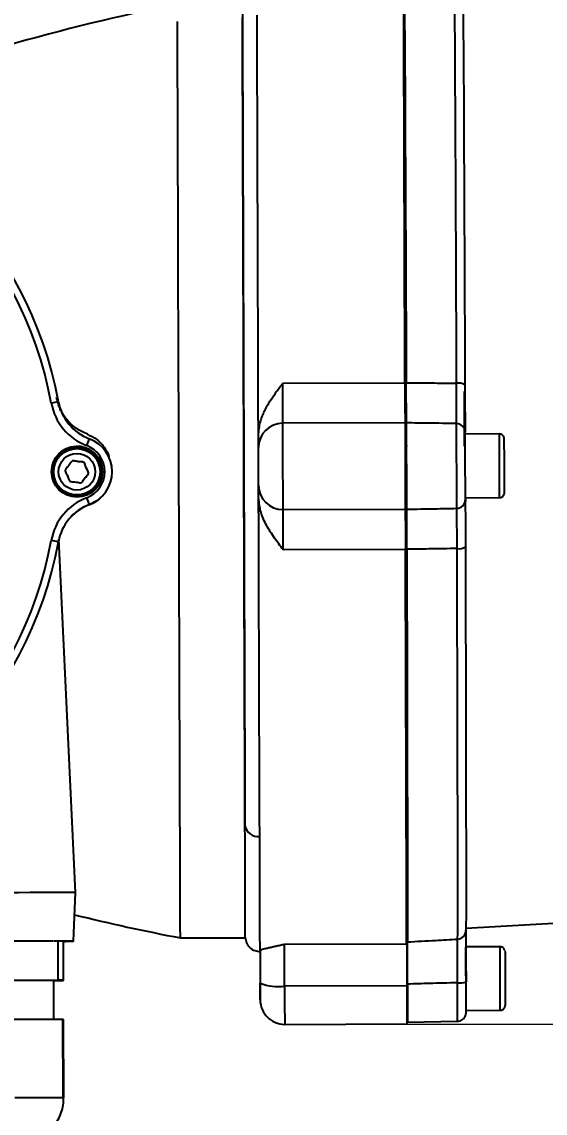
# Model space of a CAD drawing. Header units: millimetres. Extents: x 2312 to 3992, y 755 to 1943.
# Drawn here: x 3524.2 to 3631.3, y 1554.6 to 1777.8 of the extents above; entities that cross this region are included whole.
import ezdxf

# ---------------------------------------------------------------- set-up
doc = ezdxf.new("R2010")
doc.units = ezdxf.units.MM
doc.layers.add('标注', color=3, linetype='Continuous', lineweight=13)
doc.styles.add('SLDTEXTSTYLE1', font='txt.shx', dxfattribs={"width": 0.7, "bigfont": 'gbcbig.shx'})
doc.dimstyles.new('SLDDIMSTYLE12$0', dxfattribs={"dimtxt": 12, "dimasz": 10, "dimexe": 0, "dimexo": 0.0625, "dimgap": 0.875, "dimtad": 1, "dimdec": 1, "dimlfac": 1.8, "dimrnd": 1e-09, "dimzin": 12, "dimdsep": 46, "dimtxsty": 'SLDTEXTSTYLE1', "dimcen": 0.09, "dimdle": 8.16, "dimclrd": 3, "dimclre": 3, "dimadec": 0, "dimazin": 3, "dimtfac": 1, "dimtdec": 1, "dimtofl": 0, "dimtmove": 0, "dimatfit": 3, "dimfxl": 0, "dimfrac": 2, "dimtolj": 1, "dimlwd": 5, "dimlwe": 5, "dimarcsym": 0})

# ---------------------------------------------------------------- blocks, each defined once
blk = doc.blocks.new('*D46')
at = {"layer": 'Defpoints', "color": 0, "transparency": 16777216}
for p in [(3612.59, 1800.81), (3602.97, 1572.78), (3804.4, 1572.78)]:
    blk.add_point(p, dxfattribs=at)
at = {"layer": '标注', "color": 3, "lineweight": 5, "transparency": 16777216}
blk.add_line((3612.66, 1800.81), (3804.4, 1800.81), dxfattribs=at)
at = {"layer": '标注', "color": 3, "linetype": 'Continuous', "lineweight": 5, "transparency": 16777216}
for p, q in [((3804.4, 1790.81), (3804.4, 1582.78)), ((3603.03, 1572.78), (3804.4, 1572.78))]:
    blk.add_line(p, q, dxfattribs=at)
at = {"layer": '标注', "color": 3, "transparency": 16777216}
for points in [[(3802.73, 1790.81), (3806.07, 1790.81), (3804.4, 1800.81)], [(3802.73, 1582.78), (3806.07, 1582.78), (3804.4, 1572.78)]]:
    blk.add_solid(points, dxfattribs=at)
at = {"layer": '标注', "color": 0, "transparency": 16777216, "insert": (3798.52, 1686.8), "char_height": 10, "attachment_point": 5, "rotation": 90, "style": 'SLDTEXTSTYLE1'}
blk.add_mtext('\\A1;230', dxfattribs=at)

msp = doc.modelspace()

# ---------------------------------------------------------------- linework, layer by layer
at = {"color": 7, "linetype": 'Continuous', "lineweight": 25}
for p, q in [((3577.558, 1703.871), (3602.558, 1703.95)), ((3614.753, 1690.972), (3614.718, 1702.206)), ((3602.584, 1695.765), (3577.584, 1695.687)), ((3621.88, 1693.494), (3614.884, 1693.472)), ((3602.891, 1690.934), (3602.599, 1690.933)), ((3533.664, 1686.864), (3533.33, 1686.488)), ((3533.668, 1686.861), (3533.671, 1686.865)), ((3537.234, 1684.659), (3537.231, 1684.655)), ((3537.512, 1684.985), (3537.273, 1684.625)), ((3602.624, 1682.933), (3602.916, 1682.934)), ((3540.774, 1680.911), (3540.797, 1680.937)), ((3538.001, 1679.04), (3537.978, 1679.014)), ((3614.925, 1680.472), (3621.921, 1680.494)), ((3577.639, 1678.028), (3602.639, 1678.107)), ((3535.17, 1599.757), (3531.788, 1671.991)), ((3602.665, 1669.89), (3577.665, 1669.811)), ((3615.05, 1592.445), (3766.246, 1600.846)), ((3534.765, 1589.756), (3535.17, 1599.757)), ((3530.657, 1589.767), (3513.76, 1589.732)), ((3531.614, 1589.769), (3530.777, 1589.767)), ((3531.639, 1581.769), (3531.614, 1589.769)), ((3532.712, 1581.768), (3532.687, 1589.768)), ((3556.62, 1590.43), (3569.915, 1590.472)), ((3577.919, 1589.166), (3602.919, 1589.245)), ((3622.029, 1588.629), (3615.029, 1588.607)), ((3603.04, 1586.069), (3602.929, 1586.068)), ((3531.639, 1581.769), (3513.785, 1581.732)), ((3530.737, 1573.767), (3530.712, 1581.743)), ((3530.712, 1581.719), (3531.639, 1581.723)), ((3532.712, 1581.73), (3532.712, 1581.768)), ((3602.946, 1580.635), (3577.946, 1580.557)), ((3602.954, 1578.068), (3603.065, 1578.069)), ((3532.573, 1573.77), (3512.901, 1573.73)), ((3532.624, 1557.771), (3532.573, 1573.77)), ((3532.787, 1557.771), (3532.737, 1573.77)), ((3615.074, 1575.607), (3622.07, 1575.629)), ((3577.97, 1572.759), (3602.97, 1572.837)), ((3603.078, 1573.178), (3613.309, 1573.389)), ((3532.624, 1557.771), (3522.787, 1557.75)), ((3532.787, 1557.749), (3532.787, 1557.771))]:
    msp.add_line(p, q, dxfattribs=at)
at = {"color": 7, "linetype": 'Continuous', "lineweight": 25, "flags": 128}
for points in [[(3602.443, 1784.466), (3602.457, 1783.233), (3602.472, 1781.641), (3602.488, 1779.693), (3602.505, 1777.399), (3602.523, 1774.766), (3602.541, 1771.804), (3602.56, 1768.525), (3602.58, 1764.94), (3602.6, 1761.063), (3602.621, 1756.909), (3602.642, 1752.493), (3602.663, 1747.832), (3602.685, 1742.943), (3602.706, 1737.845), (3602.728, 1732.556), (3602.75, 1727.097), (3602.771, 1721.488), (3602.793, 1715.749), (3602.814, 1709.903), (3602.834, 1703.972)], [(3613.128, 1703.883), (3613.107, 1709.786), (3613.086, 1715.603), (3613.065, 1721.313), (3613.044, 1726.895), (3613.022, 1732.327), (3613, 1737.59), (3612.979, 1742.664), (3612.958, 1747.528), (3612.936, 1752.167), (3612.915, 1756.561), (3612.895, 1760.694), (3612.875, 1764.551), (3612.855, 1768.118), (3612.836, 1771.38), (3612.818, 1774.327), (3612.8, 1776.946), (3612.784, 1779.228), (3612.768, 1781.164), (3612.753, 1782.747), (3612.739, 1783.972)], [(3614.45, 1782.207), (3614.463, 1781.005), (3614.478, 1779.45), (3614.494, 1777.549), (3614.51, 1775.309), (3614.527, 1772.738), (3614.545, 1769.845), (3614.564, 1766.642), (3614.583, 1763.141), (3614.603, 1759.354), (3614.623, 1755.296), (3614.644, 1750.983), (3614.664, 1746.429), (3614.685, 1741.653), (3614.707, 1736.673), (3614.728, 1731.506), (3614.749, 1726.173), (3614.77, 1720.693), (3614.791, 1715.087), (3614.811, 1709.376), (3614.832, 1703.582)], [(3572.591, 1693.278), (3572.573, 1699.191), (3572.554, 1705.058), (3572.536, 1710.86), (3572.518, 1716.574), (3572.5, 1722.18), (3572.483, 1727.658), (3572.466, 1732.989), (3572.45, 1738.152), (3572.434, 1743.131), (3572.419, 1747.905), (3572.405, 1752.46), (3572.391, 1756.777), (3572.379, 1760.841), (3572.367, 1764.639), (3572.356, 1768.156), (3572.345, 1771.379), (3572.336, 1774.297), (3572.328, 1776.899), (3572.321, 1779.176)], [(3556.62, 1590.43), (3556.62, 1590.43), (3556.62, 1590.619), (3556.618, 1591.162), (3556.615, 1592.057), (3556.611, 1593.302), (3556.606, 1594.891), (3556.6, 1596.819), (3556.593, 1599.078), (3556.585, 1601.66), (3556.576, 1604.556), (3556.566, 1607.754), (3556.555, 1611.243), (3556.543, 1615.01), (3556.53, 1619.041), (3556.517, 1623.32), (3556.503, 1627.833), (3556.488, 1632.561), (3556.472, 1637.488), (3556.456, 1642.594), (3556.44, 1647.863), (3556.423, 1653.272), (3556.405, 1658.803), (3556.388, 1664.435), (3556.37, 1670.147), (3556.352, 1675.917), (3556.333, 1681.725), (3556.315, 1687.548), (3556.297, 1693.365), (3556.278, 1699.154), (3556.26, 1704.895), (3556.242, 1710.564), (3556.225, 1716.142), (3556.208, 1721.607), (3556.191, 1726.94), (3556.175, 1732.12), (3556.159, 1737.128), (3556.144, 1741.945), (3556.129, 1746.554), (3556.115, 1750.938), (3556.102, 1755.079), (3556.09, 1758.964), (3556.079, 1762.576), (3556.068, 1765.903), (3556.059, 1768.933), (3556.05, 1771.654), (3556.042, 1774.056), (3556.036, 1776.13), (3556.03, 1777.869)], [(3569.843, 1613.444), (3569.83, 1617.358), (3569.817, 1621.526), (3569.803, 1625.932), (3569.789, 1630.561), (3569.774, 1635.395), (3569.758, 1640.417), (3569.741, 1645.607), (3569.725, 1650.947), (3569.707, 1656.416), (3569.69, 1661.995), (3569.672, 1667.663), (3569.654, 1673.398), (3569.636, 1679.18), (3569.617, 1684.987), (3569.599, 1690.798), (3569.581, 1696.59), (3569.563, 1702.344), (3569.545, 1708.036), (3569.527, 1713.647), (3569.51, 1719.155), (3569.493, 1724.54), (3569.476, 1729.782), (3569.46, 1734.862), (3569.445, 1739.761), (3569.43, 1744.46), (3569.416, 1748.942), (3569.403, 1753.192), (3569.39, 1757.192), (3569.378, 1760.928), (3569.367, 1764.386), (3569.357, 1767.554), (3569.348, 1770.419), (3569.34, 1772.972), (3569.333, 1775.202), (3569.327, 1777.101), (3569.322, 1778.663)], [(3577.584, 1695.687), (3577.583, 1696.008), (3577.581, 1696.571), (3577.579, 1697.363), (3577.575, 1698.362), (3577.572, 1699.544), (3577.567, 1700.879), (3577.563, 1702.334), (3577.558, 1703.871)], [(3577.639, 1678.028), (3577.638, 1678.448), (3577.636, 1679.225), (3577.632, 1680.326), (3577.628, 1681.704), (3577.623, 1683.3), (3577.617, 1685.048), (3577.612, 1686.872), (3577.606, 1688.696), (3577.6, 1690.441), (3577.595, 1692.034), (3577.591, 1693.408), (3577.588, 1694.503), (3577.585, 1695.273), (3577.584, 1695.687)], [(3572.632, 1680.378), (3572.627, 1681.989), (3572.622, 1683.601), (3572.617, 1685.215), (3572.612, 1686.828), (3572.607, 1688.442), (3572.602, 1690.055), (3572.596, 1691.667), (3572.591, 1693.278)], [(3602.914, 1682.684), (3602.916, 1682.872), (3602.916, 1683.42), (3602.915, 1684.28), (3602.913, 1685.377), (3602.909, 1686.611), (3602.905, 1687.875), (3602.901, 1689.055), (3602.896, 1690.046), (3602.892, 1690.761), (3602.889, 1691.136), (3602.887, 1691.138), (3602.886, 1690.934)], [(3602.911, 1682.934), (3602.912, 1682.875), (3602.914, 1682.684)], [(3540.774, 1680.911), (3539.521, 1679.819), (3537.978, 1679.014)], [(3572.85, 1611.166), (3572.837, 1615.268), (3572.823, 1619.643), (3572.809, 1624.274), (3572.793, 1629.143), (3572.777, 1634.232), (3572.761, 1639.521), (3572.743, 1644.99), (3572.726, 1650.619), (3572.708, 1656.384), (3572.689, 1662.266), (3572.67, 1668.241), (3572.651, 1674.286), (3572.632, 1680.378)], [(3577.665, 1669.811), (3577.66, 1671.35), (3577.656, 1672.807), (3577.652, 1674.145), (3577.648, 1675.331), (3577.645, 1676.335), (3577.642, 1677.132), (3577.64, 1677.701), (3577.639, 1678.028)], [(3602.919, 1589.245), (3602.915, 1590.482), (3602.91, 1592.079), (3602.904, 1594.032), (3602.897, 1596.332), (3602.888, 1598.971), (3602.879, 1601.94), (3602.869, 1605.226), (3602.857, 1608.818), (3602.845, 1612.703), (3602.832, 1616.865), (3602.818, 1621.289), (3602.803, 1625.959), (3602.788, 1630.857), (3602.772, 1635.964), (3602.755, 1641.262), (3602.738, 1646.73), (3602.72, 1652.348), (3602.702, 1658.095), (3602.684, 1663.95), (3602.665, 1669.89)], [(3602.941, 1669.916), (3602.958, 1663.988), (3602.974, 1658.146), (3602.988, 1652.413), (3603.002, 1646.809), (3603.015, 1641.357), (3603.026, 1636.075), (3603.036, 1630.985), (3603.046, 1626.106), (3603.054, 1621.454), (3603.06, 1617.049), (3603.066, 1612.906), (3603.07, 1609.041), (3603.073, 1605.469), (3603.074, 1602.203), (3603.074, 1599.254), (3603.073, 1596.635), (3603.071, 1594.355), (3603.067, 1592.422), (3603.062, 1590.844), (3603.056, 1589.627)], [(3613.348, 1590.186), (3613.354, 1591.396), (3613.359, 1592.964), (3613.363, 1594.886), (3613.365, 1597.154), (3613.367, 1599.759), (3613.366, 1602.692), (3613.365, 1605.942), (3613.362, 1609.496), (3613.358, 1613.341), (3613.353, 1617.463), (3613.346, 1621.847), (3613.338, 1626.475), (3613.329, 1631.331), (3613.318, 1636.396), (3613.307, 1641.651), (3613.294, 1647.077), (3613.281, 1652.653), (3613.266, 1658.359), (3613.251, 1664.172), (3613.234, 1670.071)], [(3614.936, 1670.387), (3614.952, 1664.596), (3614.967, 1658.889), (3614.982, 1653.288), (3614.995, 1647.814), (3615.007, 1642.487), (3615.019, 1637.328), (3615.029, 1632.356), (3615.038, 1627.588), (3615.046, 1623.045), (3615.052, 1618.741), (3615.057, 1614.695), (3615.062, 1610.919), (3615.064, 1607.43), (3615.066, 1604.24), (3615.066, 1601.36), (3615.065, 1598.803), (3615.062, 1596.577), (3615.059, 1594.69), (3615.054, 1593.15), (3615.047, 1591.963)], [(3491.743, 1599.632), (3492.711, 1599.64), (3494.004, 1599.649), (3495.603, 1599.658), (3497.482, 1599.668), (3499.609, 1599.678), (3501.952, 1599.689), (3504.473, 1599.699), (3507.131, 1599.709), (3509.883, 1599.719), (3512.685, 1599.728), (3515.492, 1599.737), (3518.259, 1599.744), (3520.942, 1599.751), (3523.497, 1599.757), (3525.883, 1599.762), (3528.062, 1599.765), (3529.999, 1599.768), (3531.663, 1599.769), (3533.027, 1599.768), (3534.069, 1599.767), (3534.773, 1599.764), (3535.126, 1599.76), (3535.17, 1599.757)], [(3577.946, 1580.557), (3577.941, 1582.112), (3577.936, 1583.597), (3577.932, 1584.974), (3577.928, 1586.208), (3577.925, 1587.269), (3577.922, 1588.129), (3577.92, 1588.767), (3577.919, 1589.166)], [(3572.924, 1587.643), (3572.924, 1587.643), (3572.924, 1587.659), (3572.923, 1587.702), (3572.923, 1587.77), (3572.923, 1587.865)], [(3615.07, 1575.607), (3615.072, 1575.777), (3615.073, 1576.289), (3615.073, 1577.114), (3615.071, 1578.209), (3615.068, 1579.513), (3615.065, 1580.958), (3615.06, 1582.464), (3615.055, 1583.951), (3615.049, 1585.339), (3615.044, 1586.552), (3615.039, 1587.526), (3615.035, 1588.208), (3615.031, 1588.56), (3615.028, 1588.565), (3615.027, 1588.221), (3615.027, 1587.548), (3615.028, 1586.582), (3615.028, 1586.349)], [(3623.032, 1587.631), (3623.033, 1587.632), (3623.036, 1587.44), (3623.04, 1586.886), (3623.044, 1586.009), (3623.049, 1584.867), (3623.055, 1583.539), (3623.059, 1582.114), (3623.064, 1580.692), (3623.067, 1579.367), (3623.069, 1578.23), (3623.07, 1577.36), (3623.069, 1576.815), (3623.067, 1576.636)], [(3603.063, 1577.819), (3603.065, 1578.006), (3603.065, 1578.554), (3603.064, 1579.415), (3603.062, 1580.511), (3603.058, 1581.746), (3603.054, 1583.009), (3603.05, 1584.189), (3603.045, 1585.181), (3603.041, 1585.896), (3603.038, 1586.271), (3603.036, 1586.272), (3603.035, 1586.069)], [(3577.946, 1580.557), (3577.952, 1578.77), (3577.957, 1577.106), (3577.961, 1575.636), (3577.965, 1574.421), (3577.968, 1573.513), (3577.97, 1572.951), (3577.97, 1572.759), (3577.97, 1572.759)], [(3603.069, 1580.987), (3603.073, 1579.195), (3603.077, 1577.526), (3603.08, 1576.051), (3603.082, 1574.834), (3603.082, 1573.926), (3603.08, 1573.366), (3603.078, 1573.178), (3603.074, 1573.371), (3603.069, 1573.935), (3603.064, 1574.847), (3603.058, 1576.068), (3603.051, 1577.546), (3603.049, 1578.069)], [(3603.06, 1578.069), (3603.061, 1578.009), (3603.063, 1577.819)], [(3532.737, 1573.77), (3532.717, 1573.77), (3532.697, 1573.77), (3532.676, 1573.77), (3532.656, 1573.77), (3532.635, 1573.77), (3532.615, 1573.77), (3532.594, 1573.77), (3532.573, 1573.77)], [(3532.787, 1557.771), (3532.767, 1557.771), (3532.747, 1557.771), (3532.726, 1557.771), (3532.706, 1557.771), (3532.686, 1557.771), (3532.665, 1557.771), (3532.644, 1557.771), (3532.624, 1557.771)]]:
    msp.add_lwpolyline(points, dxfattribs=at)
at = {"color": 7, "linetype": 'Continuous', "lineweight": 25}
for centre, radius in [((3535.472, 1685.783), 5.2), ((3535.446, 1685.754), 5), ((3535.451, 1685.76), 4.739), ((3535.453, 1685.762), 3.742)]:
    msp.add_circle(centre, radius, dxfattribs=at)
for centre, radius, start, end in [((3637.11, 1372.615), 416.745, 101.22027, 111.15509), ((3452.969, 1685.78), 80, 10.30621, 79.69381), ((3452.972, 1685.783), 78.5, 10.30621, 79.69381), ((3613.534, 1701.213), 2.701, 61.29136, 98.64725), ((3573.605, 1463.253), 240.522, 100.03886, 100.39546), ((3541.52, 1701.884), 11.5, 190.30623, 249.41324), ((3541.517, 1701.882), 10, 190.30623, 249.41324), ((3577.58, 1690.706), 4.981, 89.95996, 179.95822), ((1264.374, 1679.584), 2338.557, 359.963814, 0.396284), ((1408.774, 1680.038), 2204.388, 359.954608, 0.40549), ((3613.085, 1693.844), 1.795, 0.29599, 89.31394), ((3167.835, 1830.36), 394.997, 339.35888, 339.57594), ((3535.469, 1685.78), 7.2, 290.58678, 69.4134), ((1822.745, 1681.34), 1792.179, 359.96004, 0.400058), ((2851.095, 1686.489), 770.817, 0.036022, 0.520696), ((1897.628, 1682.222), 1725.289, 0.158018, 0.319112), ((3535.463, 1685.773), 5.2, 317.72621, 137.72594), ((3535.472, 1685.783), 5.7, 290.58679, 69.4134), ((2574.366, 1682.246), 1047.557, 359.904172, 0.258571), ((2223.837, 1681.687), 1399.083, 0.006511, 0.216759), ((3577.603, 1683.008), 4.98, 180.41624, 270.41429), ((3541.52, 1669.681), 11.5, 110.58662, 169.69398), ((3541.517, 1669.678), 10, 110.58662, 169.69398), ((3541.494, 1669.653), 10, 110.58662, 137.72607), ((3382.042, 1621.664), 166.178, 20.19819, 20.71597), ((3613.128, 1680.087), 1.796, 271.05348, 0.07083), ((3452.972, 1685.783), 78.5, 280.30599, 349.69399), ((3499.675, 1501.746), 172.713, 79.32137, 79.81831), ((3452.97, 1685.78), 80, 280.30599, 349.69399), ((3613.623, 1672.712), 2.67, 261.62126, 299.45617), ((3572.527, 1613.864), 2.717, 188.90039, 276.81746), ((3635.136, 1999.712), 416.745, 256.09466, 259.14045), ((3613.263, 1591.969), 1.785, 272.72918, 359.80341), ((3531.991, 96.091), 1493.678, 89.973304, 90.014472), ((2244.153, 1577.799), 1377.919, 359.909741, 0.450299), ((2766.417, 1579.44), 848.646, 359.909962, 0.450078), ((3524.539, -646.107), 2227.858, 89.841239, 90.304162), ((3532.016, 88.091), 1493.678, 89.973304, 90.014472), ((3522.612, 3075.419), 1493.723, 270.346246, 270.387413), ((3576.682, 1591.114), 10.632, 249.41724, 276.8281), ((3613.717, 1586.005), 4.75, 264.94464, 286.46769), ((2336.241, 1575.73), 1277.07, 359.894967, 0.24873), ((2169.578, 1575.961), 1445.496, 359.981236, 0.217594), ((3577.955, 1577.759), 5, 180.18036, 270.18036), ((3527.68, 553.541), 1004.221, 89.708612, 90.279164)]:
    msp.add_arc(centre, radius, start, end, dxfattribs=at)
for points in [[(3602.558, 1703.95), (3602.548, 1707.25), (3602.527, 1713.85), (3602.497, 1723.421), (3602.468, 1732.622), (3602.44, 1741.342), (3602.415, 1749.495), (3602.391, 1756.993), (3602.37, 1763.761), (3602.351, 1769.725), (3602.335, 1774.83), (3602.322, 1778.998), (3602.311, 1782.279), (3602.307, 1783.621), (3602.305, 1784.292)], [(3602.558, 1703.95), (3602.561, 1702.922), (3602.568, 1700.867), (3602.576, 1698.332), (3602.582, 1696.451), (3602.583, 1695.994), (3602.584, 1695.765)], [(3537.623, 1693.438), (3536.839, 1693.798), (3535.271, 1694.518), (3533.379, 1696.314), (3531.935, 1698.488), (3531.496, 1700.156), (3531.276, 1700.99)], [(3602.584, 1695.765), (3602.585, 1695.521), (3602.586, 1695.031), (3602.593, 1692.947), (3602.601, 1690.168), (3602.611, 1686.951), (3602.622, 1683.732), (3602.63, 1680.947), (3602.637, 1678.853), (3602.639, 1678.355), (3602.639, 1678.107)], [(3572.599, 1690.709), (3572.599, 1690.934), (3572.597, 1691.383), (3572.593, 1692.646), (3572.591, 1693.278)], [(3572.632, 1680.378), (3572.63, 1681.013), (3572.626, 1682.284), (3572.625, 1682.742), (3572.624, 1682.971)], [(3602.639, 1678.107), (3602.64, 1677.874), (3602.641, 1677.41), (3602.647, 1675.519), (3602.655, 1672.976), (3602.662, 1670.919), (3602.665, 1669.89)], [(3602.919, 1589.245), (3602.92, 1588.964), (3602.921, 1588.403), (3602.928, 1586.391), (3602.936, 1583.757), (3602.943, 1581.676), (3602.946, 1580.635)], [(3572.923, 1587.865), (3572.926, 1586.826), (3572.933, 1584.747), (3572.94, 1582.356), (3572.944, 1581.16)], [(3572.923, 1587.841), (3572.926, 1586.804), (3572.933, 1584.73), (3572.94, 1582.34), (3572.944, 1581.146)]]:
    msp.add_open_spline(points, degree=3, dxfattribs=at)
for points, knots in [([(3569.31, 1782.632), (3569.31, 1782.55), (3569.311, 1782.385), (3569.315, 1780.951), (3569.323, 1778.602), (3569.333, 1775.232), (3569.347, 1770.87), (3569.364, 1765.57), (3569.383, 1759.409), (3569.405, 1752.482), (3569.429, 1744.935), (3569.454, 1736.907), (3569.48, 1728.536), (3569.508, 1719.859), (3569.536, 1710.866), (3569.565, 1701.529), (3569.596, 1691.854), (3569.627, 1681.97), (3569.658, 1672.015), (3569.689, 1662.18), (3569.719, 1652.611), (3569.748, 1643.452), (3569.775, 1634.859), (3569.8, 1626.951), (3569.823, 1619.739), (3569.836, 1615.529), (3569.843, 1613.444)], [0, 0, 0, 0, 0.03995482, 0.08064697, 0.12202754, 0.16441326, 0.2070901, 0.25, 0.29290784, 0.33558471, 0.37797245, 0.41935105, 0.4600437, 0.5, 0.53995431, 0.58064697, 0.62202754, 0.66441326, 0.7070901, 0.75, 0.79290784, 0.83558471, 0.87797245, 0.91935105, 0.9600442, 1, 1, 1, 1]), ([(3572.591, 1693.278), (3572.673, 1694.199), (3572.786, 1695.458), (3573.316, 1696.983), (3573.728, 1697.967), (3574.344, 1699.186), (3575.184, 1700.575), (3576.314, 1702.204), (3577.119, 1703.283), (3577.558, 1703.871)], [0, 0, 0, 0, 0.2309075, 0.3156551, 0.4051151, 0.4997308, 0.6595094, 0.8142552, 1, 1, 1, 1]), ([(3602.875, 1695.759), (3602.873, 1695.986), (3602.868, 1696.441), (3602.857, 1698.323), (3602.846, 1700.871), (3602.838, 1702.937), (3602.834, 1703.972)], [0, 0, 0, 0, 0.2500652, 0.4994456, 0.7493864, 1, 1, 1, 1]), ([(3602.834, 1703.972), (3604.756, 1703.956), (3608.187, 1703.928), (3611.618, 1703.897), (3613.128, 1703.883)], [0, 0, 0, 0, 0.56, 1, 1, 1, 1]), ([(3613.106, 1695.639), (3613.113, 1695.845), (3613.127, 1696.257), (3613.137, 1698.134), (3613.139, 1700.718), (3613.132, 1702.828), (3613.128, 1703.883)], [0, 0, 0, 0, 0.24985559, 0.49966981, 0.74971105, 1, 1, 1, 1]), ([(3614.832, 1703.582), (3614.835, 1702.648), (3614.842, 1700.783), (3614.852, 1698.299), (3614.863, 1696.134), (3614.873, 1694.455), (3614.878, 1694.054), (3614.88, 1693.853)], [0, 0, 0, 0, 0.1872812, 0.3736777, 0.5607984, 0.7799545, 1, 1, 1, 1]), ([(3613.106, 1695.639), (3611.197, 1695.662), (3607.786, 1695.703), (3604.376, 1695.742), (3602.875, 1695.759)], [0, 0, 0, 0, 0.56, 1, 1, 1, 1]), ([(3537.623, 1693.438), (3538.285, 1693.125), (3539.611, 1692.5), (3541.06, 1690.854), (3541.875, 1689.544), (3541.988, 1688.796), (3541.992, 1688.765)], [0, 0, 0, 0, 0.32853232, 0.65706464, 0.98559696, 1, 1, 1, 1]), ([(3622.89, 1691.829), (3622.89, 1691.838), (3622.889, 1692.102), (3622.887, 1692.297), (3622.885, 1692.457), (3622.884, 1692.503), (3622.883, 1692.53), (3622.882, 1692.559), (3622.879, 1692.596), (3622.867, 1692.687), (3622.824, 1692.859), (3622.705, 1693.089), (3622.487, 1693.312), (3622.199, 1693.469), (3621.984, 1693.48), (3621.883, 1693.485)], [0, 0, 0, 0, 0.0123078, 0.3316854, 0.4924305, 0.5758181, 0.6127656, 0.630515, 0.6433524, 0.6588883, 0.7041664, 0.7693524, 0.8453876, 0.9275678, 1, 1, 1, 1]), ([(3572.624, 1682.971), (3572.624, 1683.075), (3572.623, 1683.29), (3572.62, 1684.212), (3572.616, 1685.453), (3572.612, 1686.847), (3572.607, 1688.24), (3572.603, 1689.478), (3572.6, 1690.396), (3572.6, 1690.607), (3572.599, 1690.709)], [0, 0, 0, 0, 0.1208327, 0.25, 0.3791673, 0.5, 0.6208327, 0.75, 0.8791673, 1, 1, 1, 1]), ([(3533.808, 1687.026), (3533.962, 1687.31), (3534.146, 1687.65), (3534.474, 1687.96), (3534.733, 1688.041), (3535.309, 1687.912), (3535.949, 1687.779), (3536.571, 1687.796), (3536.905, 1687.708), (3537.077, 1687.473), (3537.188, 1687.163), (3537.31, 1686.623), (3537.609, 1686.106), (3537.84, 1685.652), (3537.828, 1685.381), (3537.617, 1684.982), (3537.021, 1684.556), (3536.763, 1683.871), (3536.431, 1683.564), (3536.173, 1683.482), (3535.596, 1683.612), (3534.956, 1683.744), (3534.335, 1683.727), (3534, 1683.815), (3533.829, 1684.05), (3533.718, 1684.361), (3533.596, 1684.901), (3533.296, 1685.418), (3533.065, 1685.872), (3533.077, 1686.143), (3533.292, 1686.539), (3533.573, 1686.805), (3533.808, 1687.026)], [0, 0, 0, 0, 0.0662649, 0.0793317, 0.0917493, 0.1205736, 0.1985399, 0.2267612, 0.2498448, 0.2658901, 0.2845053, 0.318085, 0.3794264, 0.4082507, 0.4206683, 0.4337351, 0.5, 0.5662649, 0.5793317, 0.5917493, 0.6205736, 0.6985399, 0.7267612, 0.7498448, 0.7658901, 0.7845053, 0.818085, 0.8794264, 0.9082507, 0.9206683, 0.9337351, 1, 1, 1, 1]), ([(3537.568, 1685.028), (3537.627, 1685.086), (3537.73, 1685.189), (3537.824, 1685.378), (3537.838, 1685.648), (3537.563, 1686.173), (3537.271, 1686.756), (3537.128, 1687.362), (3536.957, 1687.662), (3536.686, 1687.767), (3536.357, 1687.795), (3535.804, 1687.774), (3535.229, 1687.929), (3534.727, 1688.039), (3534.474, 1687.953), (3534.37, 1687.876), (3534.335, 1687.823), (3534.335, 1687.823)], [0, 0, 0, 0, 0.04429333, 0.07827029, 0.11055916, 0.1855092, 0.38824072, 0.46162299, 0.52164604, 0.56336762, 0.6117717, 0.69908709, 0.8585898, 0.93353984, 0.96582871, 0.99980567, 1, 1, 1, 1]), ([(3536.564, 1683.693), (3536.726, 1683.971), (3536.924, 1684.31), (3537.187, 1684.599), (3537.235, 1684.652)], [0, 0, 0, 0, 0.81947116, 1, 1, 1, 1]), ([(3621.926, 1680.509), (3622.007, 1680.509), (3622.194, 1680.51), (3622.448, 1680.632), (3622.654, 1680.803), (3622.786, 1680.983), (3622.862, 1681.15), (3622.898, 1681.282), (3622.911, 1681.372), (3622.915, 1681.416), (3622.917, 1681.442), (3622.918, 1681.465), (3622.919, 1681.499), (3622.92, 1681.562), (3622.92, 1681.734), (3622.92, 1681.854)], [0, 0, 0, 0, 0.0709183, 0.1654865, 0.2428261, 0.308233, 0.3625455, 0.4051173, 0.4307884, 0.4454799, 0.4584689, 0.4776437, 0.5178876, 0.6635314, 1, 1, 1, 1]), ([(3577.665, 1669.811), (3577.367, 1670.206), (3576.769, 1670.995), (3575.876, 1672.22), (3575.046, 1673.455), (3574.271, 1674.75), (3573.625, 1676.058), (3572.889, 1677.91), (3572.736, 1679.383), (3572.632, 1680.378)], [0, 0, 0, 0, 0.1251411, 0.2502768, 0.3829569, 0.5005777, 0.6305839, 0.7503305, 1, 1, 1, 1]), ([(3614.924, 1680.09), (3614.922, 1679.933), (3614.92, 1679.62), (3614.92, 1678.302), (3614.922, 1676.337), (3614.927, 1673.67), (3614.933, 1671.483), (3614.936, 1670.387)], [0, 0, 0, 0, 0.1872716, 0.3736538, 0.5608014, 0.7799695, 1, 1, 1, 1]), ([(3602.941, 1669.916), (3602.939, 1670.948), (3602.933, 1673.009), (3602.929, 1675.551), (3602.927, 1677.429), (3602.929, 1677.881), (3602.931, 1678.107)], [0, 0, 0, 0, 0.2500466, 0.4994486, 0.7493959, 1, 1, 1, 1]), ([(3602.931, 1678.107), (3604.84, 1678.141), (3608.25, 1678.202), (3611.66, 1678.264), (3613.161, 1678.292)], [0, 0, 0, 0, 0.56, 1, 1, 1, 1]), ([(3613.234, 1670.071), (3613.231, 1671.123), (3613.225, 1673.228), (3613.207, 1675.806), (3613.185, 1677.681), (3613.169, 1678.088), (3613.161, 1678.292)], [0, 0, 0, 0, 0.24974351, 0.4995348, 0.74962295, 1, 1, 1, 1]), ([(3613.234, 1670.071), (3611.313, 1670.041), (3607.882, 1669.988), (3604.451, 1669.938), (3602.941, 1669.916)], [0, 0, 0, 0, 0.56, 1, 1, 1, 1]), ([(3569.915, 1590.476), (3569.915, 1590.475), (3569.915, 1590.423), (3569.914, 1590.632), (3569.913, 1591.182), (3569.909, 1592.149), (3569.905, 1593.491), (3569.899, 1595.394), (3569.891, 1597.983), (3569.88, 1601.422), (3569.868, 1605.509), (3569.855, 1609.583), (3569.846, 1612.383), (3569.843, 1613.444)], [0, 0, 0, 0, 0.0026523, 0.0914216, 0.1803675, 0.2693134, 0.3597118, 0.4501102, 0.5674593, 0.6848084, 0.8055667, 0.9263251, 1, 1, 1, 1]), ([(3572.919, 1587.645), (3572.919, 1587.644), (3572.919, 1587.637), (3572.919, 1587.657), (3572.92, 1587.693), (3572.919, 1587.758), (3572.919, 1587.846), (3572.919, 1587.959), (3572.919, 1588.096), (3572.918, 1588.5), (3572.916, 1589.416), (3572.911, 1591.285), (3572.903, 1594.052), (3572.89, 1598.18), (3572.872, 1603.97), (3572.857, 1608.767), (3572.85, 1611.166)], [0, 0, 0, 0, 0.0026187, 0.0249684, 0.0473181, 0.0696678, 0.0920175, 0.1143672, 0.1367169, 0.1590665, 0.2819526, 0.3916792, 0.5014056, 0.667604, 0.8338021, 1, 1, 1, 1]), ([(3615.047, 1591.963), (3615.047, 1591.731), (3615.045, 1591.269), (3615.045, 1589.747), (3615.048, 1587.602), (3615.054, 1584.791), (3615.061, 1582.566), (3615.064, 1581.451)], [0, 0, 0, 0, 0.1872812, 0.3736777, 0.5607984, 0.7799545, 1, 1, 1, 1]), ([(3530.657, 1589.767), (3529.938, 1589.766), (3528.357, 1589.765), (3525.173, 1589.76), (3521.403, 1589.752), (3517.946, 1589.743), (3515.771, 1589.736), (3515.015, 1589.734)], [0, 0, 0, 0, 0.19127152, 0.42023311, 0.64919471, 0.8781563, 1, 1, 1, 1]), ([(3532.687, 1589.732), (3532.832, 1589.733), (3533.667, 1589.739), (3534.442, 1589.747), (3534.926, 1589.756), (3534.442, 1589.763), (3533.667, 1589.766), (3532.832, 1589.766), (3532.687, 1589.766)], [0, 0, 0, 0, 0.0476972, 0.2738471, 0.499997, 0.7261468, 0.9522967, 1, 1, 1, 1]), ([(3569.913, 1590.498), (3569.97, 1590.134), (3570.089, 1589.376), (3570.794, 1588.416), (3571.788, 1587.76), (3572.553, 1587.681), (3572.921, 1587.643)], [0, 0, 0, 0, 0.2403735, 0.4995743, 0.7590162, 1, 1, 1, 1]), ([(3572.923, 1587.865), (3572.947, 1587.9), (3572.998, 1587.971), (3573.365, 1588.102), (3573.896, 1588.251), (3574.544, 1588.408), (3575.312, 1588.581), (3576.137, 1588.763), (3577.026, 1588.958), (3577.621, 1589.097), (3577.919, 1589.166)], [0, 0, 0, 0, 0.1208142, 0.2501571, 0.3699235, 0.4999796, 0.617279, 0.7495777, 0.8747893, 1, 1, 1, 1]), ([(3602.999, 1589.435), (3603.001, 1589.205), (3603.006, 1588.677), (3603.013, 1587.387), (3603.017, 1586.283), (3603.018, 1586.069)], [0, 0, 0, 0, 0.3848612, 0.8806821, 1, 1, 1, 1]), ([(3603.069, 1580.987), (3603.066, 1582.032), (3603.06, 1584.12), (3603.055, 1586.766), (3603.053, 1588.784), (3603.055, 1589.346), (3603.056, 1589.627)], [0, 0, 0, 0, 0.25006523, 0.49944561, 0.74938637, 1, 1, 1, 1]), ([(3603.056, 1589.627), (3604.977, 1589.732), (3608.407, 1589.918), (3611.838, 1590.104), (3613.348, 1590.186)], [0, 0, 0, 0, 0.56, 1, 1, 1, 1]), ([(3613.299, 1581.274), (3613.305, 1582.347), (3613.318, 1584.492), (3613.333, 1587.231), (3613.344, 1589.321), (3613.347, 1589.898), (3613.348, 1590.186)], [0, 0, 0, 0, 0.2498556, 0.4996698, 0.7497111, 1, 1, 1, 1]), ([(3622.999, 1587.862), (3622.985, 1587.919), (3622.951, 1588.05), (3622.819, 1588.267), (3622.593, 1588.478), (3622.306, 1588.616), (3622.111, 1588.614), (3622.032, 1588.613)], [0, 0, 0, 0, 0.13421453, 0.30685003, 0.56364685, 0.82456507, 1, 1, 1, 1]), ([(3572.955, 1577.743), (3572.955, 1577.79), (3572.954, 1577.888), (3572.952, 1578.66), (3572.948, 1579.795), (3572.945, 1580.715), (3572.944, 1581.16)], [0, 0, 0, 0, 0.2416654, 0.5, 0.7583346, 1, 1, 1, 1]), ([(3572.944, 1581.146), (3572.945, 1580.701), (3572.948, 1579.781), (3572.952, 1578.65), (3572.954, 1577.882), (3572.955, 1577.788), (3572.955, 1577.743)], [0, 0, 0, 0, 0.2416654, 0.5, 0.7583346, 1, 1, 1, 1]), ([(3602.946, 1580.635), (3602.949, 1579.588), (3602.956, 1577.494), (3602.964, 1574.903), (3602.969, 1573.322), (3602.971, 1572.648), (3602.97, 1572.839), (3602.97, 1572.84)], [0, 0, 0, 0, 0.2496788, 0.4993575, 0.7490363, 0.9987151, 1, 1, 1, 1]), ([(3613.299, 1581.274), (3611.389, 1581.221), (3607.979, 1581.126), (3604.569, 1581.029), (3603.069, 1580.987)], [0, 0, 0, 0, 0.56, 1, 1, 1, 1]), ([(3622.072, 1575.642), (3622.156, 1575.643), (3622.347, 1575.646), (3622.603, 1575.77), (3622.807, 1575.941), (3622.937, 1576.122), (3623.012, 1576.288), (3623.047, 1576.419), (3623.06, 1576.508), (3623.064, 1576.551), (3623.066, 1576.577), (3623.066, 1576.586), (3623.067, 1576.592)], [0, 0, 0, 0, 0.1553238, 0.3516599, 0.512435, 0.6484099, 0.7612281, 0.8494731, 0.9020189, 0.9324181, 0.9596133, 1, 1, 1, 1]), ([(3613.331, 1573.406), (3613.528, 1573.425), (3613.904, 1573.46), (3614.364, 1573.733), (3614.687, 1574.051), (3614.887, 1574.371), (3614.998, 1574.657), (3615.047, 1574.873), (3615.064, 1575.011), (3615.068, 1575.076), (3615.07, 1575.114), (3615.072, 1575.15), (3615.073, 1575.205), (3615.074, 1575.272), (3615.074, 1575.432), (3615.074, 1575.51)], [0, 0, 0, 0, 0.1291027, 0.2466518, 0.3443681, 0.4268605, 0.4944726, 0.5459987, 0.5735062, 0.5895973, 0.6043404, 0.626687, 0.6752813, 0.8413976, 1, 1, 1, 1]), ([(3524.207, 1548.731), (3524.235, 1548.732), (3524.339, 1548.736), (3524.719, 1548.764), (3525.472, 1548.862), (3526.478, 1549.104), (3527.724, 1549.589), (3528.92, 1550.277), (3530.071, 1551.225), (3531.043, 1552.326), (3531.852, 1553.623), (3532.432, 1555.079), (3532.761, 1556.478), (3532.751, 1557.379), (3532.747, 1557.75)], [0, 0, 0, 0, 0.0095108, 0.0351934, 0.0836586, 0.1769071, 0.2579936, 0.3736917, 0.4746864, 0.5803554, 0.6911624, 0.8047093, 0.9196972, 1, 1, 1, 1])]:
    msp.add_open_spline(points, degree=3, knots=knots, dxfattribs=at)

# ---------------------------------------------------------------- dimensions: what is measured, and where the dimension line sits
at = {"layer": '标注'}
dim = msp.add_linear_dim(base=(3804.399, 1572.784), p1=(3612.594, 1800.812), p2=(3602.971, 1572.784), angle=90, text='230', dimstyle='SLDDIMSTYLE12$0', override={"dimtxt": 10, "dimtdec": 3, "dimtzin": 0}, dxfattribs=at)
dim.commit()
dim.dimension.update_dxf_attribs({"geometry": '*D46', "text_midpoint": (3798.524, 1686.798)})

doc.saveas('drawing.dxf')
